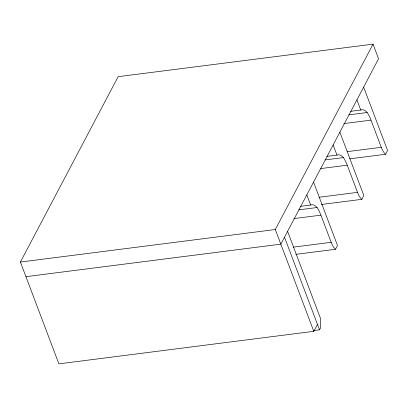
<?xml version="1.0" encoding="UTF-8"?>
<svg xmlns="http://www.w3.org/2000/svg" width="408" height="408" viewBox="0 0 408 408"><rect width="100%" height="100%" fill="white"/><g stroke="black" fill="none" stroke-linecap="round" stroke-linejoin="round"><path stroke-width="0.61" d="M317.46 324.375L313.798 331.316L58.885 363.849L20.4 262.048L118.131 76.684L373.045 44.151L378.573 58.778L280.842 244.147L25.928 276.675M313.798 331.316L275.313 229.52L373.045 44.151M295.754 254.352L335.504 249.283L337.503 245.494L313.543 182.116M321.463 204.479L361.845 199.328L363.839 195.539L339.879 132.166M349.636 158.855L385.601 154.265L387.6 150.476L363.64 87.103M313.839 330.551L319.52 329.827L320.714 327.558L320.535 318.536L287.584 231.362M350.64 111.318L360.738 110.032A23.654 9.685 82.7 0 1 367.164 112.516A28.978 11.868 82.7 0 1 371.005 120.136L381.276 147.298A18.176 7.446 82.7 0 0 385.601 154.265M348.865 114.847L367.164 112.516M343.873 123.599L371.005 120.136M347.203 151.649L381.276 147.298M326.879 156.381L336.977 155.096A23.654 9.685 82.7 0 1 343.403 157.58A28.978 11.868 82.7 0 1 347.244 165.199L357.515 192.362A18.176 7.446 82.7 0 0 361.845 199.328M325.105 159.916L343.403 157.58M320.744 168.581L347.244 165.199M319.025 197.273L357.515 192.362M300.543 206.336L310.641 205.046A23.654 9.685 82.7 0 1 317.067 207.529A28.978 11.868 82.7 0 1 320.907 215.154L331.179 242.316A18.176 7.446 82.7 0 0 335.504 249.283M298.768 209.865L317.067 207.529M293.775 218.617L320.907 215.154M20.4 262.048L275.313 229.52M293.321 247.146L331.179 242.316M356.903 99.883L360.738 110.032M333.142 144.947L336.977 155.096M306.806 194.902L310.641 205.046M284.504 237.201L319.52 329.827"/></g></svg>
